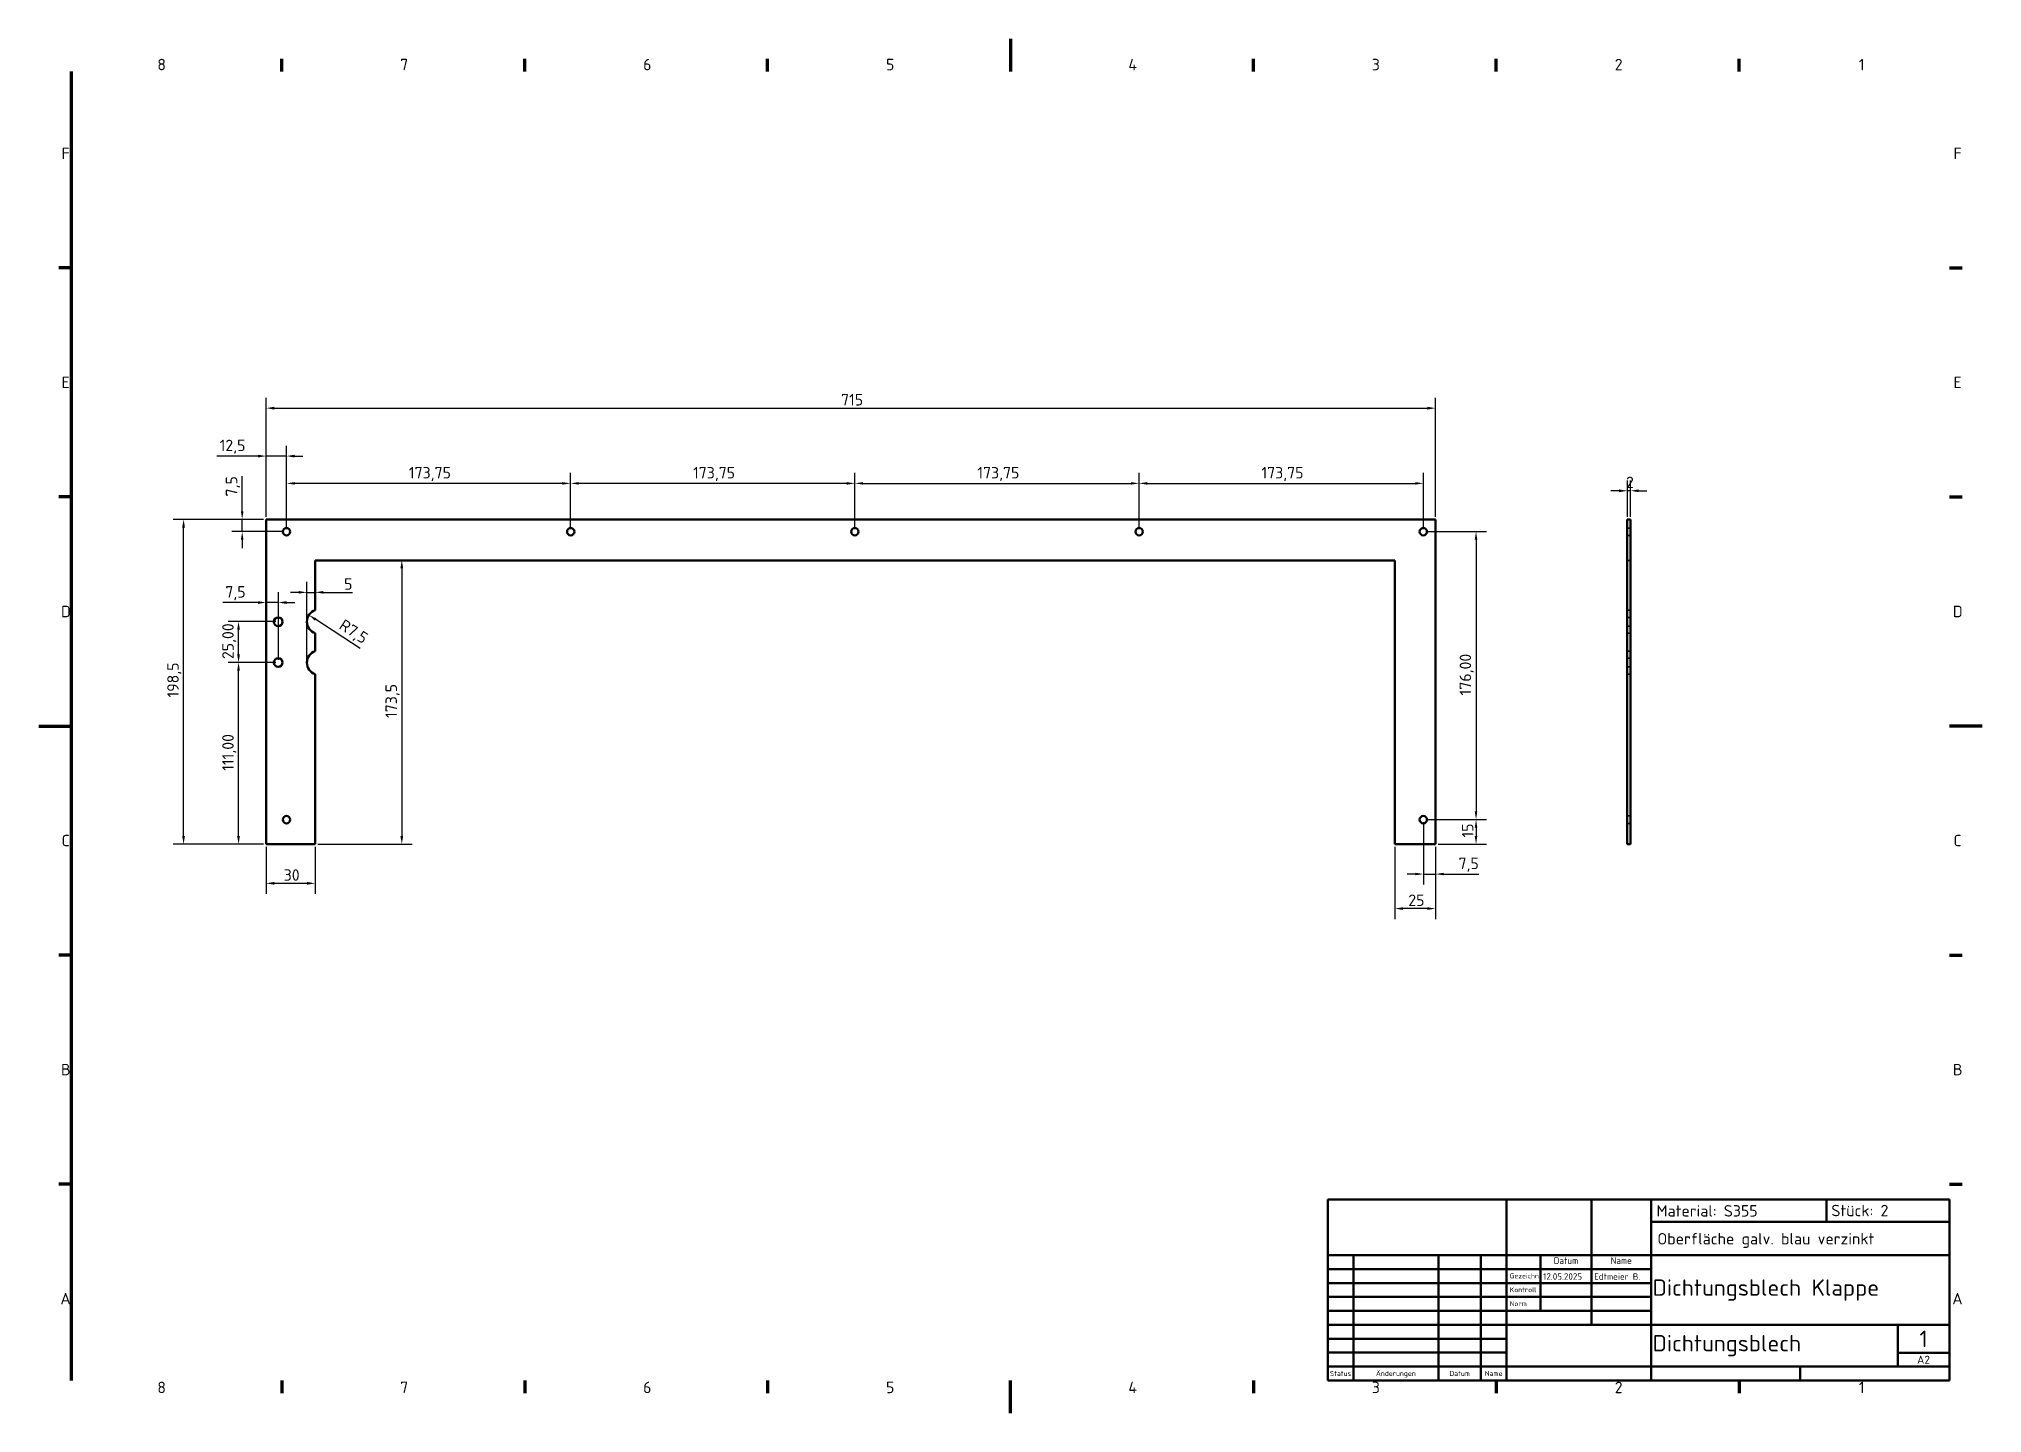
# Model space of a CAD drawing. Header units: millimetres. Extents: x 0 to 1188, y 0 to 840.
import ezdxf
from ezdxf.enums import TextEntityAlignment as Align

# ---------------------------------------------------------------- set-up
doc = ezdxf.new("R2010")
doc.units = ezdxf.units.MM
doc.header["$LTSCALE"] = 2
doc.linetypes.add('DASHED', pattern=[0.2067, 0.1654, -0.0413])
for name, color, linetype, lineweight in [('Bemaßung (ISO)', 7, 'Continuous', 25), ('Rahmen (ISO)', 7, 'Continuous', 70), ('Sichtbar (ISO)', 7, 'Continuous', 50), ('Symbol (ISO)', 7, 'Continuous', 25), ('Titel (ISO)', 7, 'Continuous', 50), ('Verdeckt (ISO)', 7, 'DASHED', 35)]:
    doc.layers.add(name, color=color, linetype=linetype, lineweight=lineweight)
doc.styles.add('Notiztext (DIN)', font='isocpeur.ttf')
doc.styles.add('Textstil11', font='isocpeur.ttf')
doc.styles.add('Textstil13', font='isocpeur.ttf')
doc.styles.add('Textstil14', font='isocpeur.ttf')
doc.styles.add('Textstil19', font='isocpeur.ttf')
doc.dimstyles.new('Standard (DIN)', dxfattribs={"dimscale": 2, "dimtxt": 3.5, "dimasz": 2.5, "dimexe": 3.175, "dimexo": 0.8, "dimgap": 0.8, "dimtad": 1, "dimrnd": 1e-08, "dimzin": 0, "dimtxsty": 'Notiztext (DIN)', "dimcen": 0.09, "dimdle": 10, "dimclrd": 256, "dimclre": 256, "dimclrt": 256, "dimadec": 0, "dimazin": 0, "dimtfac": 1, "dimtmove": 0, "dimatfit": 3, "dimfxl": 0, "dimtolj": 1, "dimtzin": 0, "dimlwd": -1, "dimlwe": -1, "dimarcsym": 0})

# ---------------------------------------------------------------- blocks, each defined once
blk = doc.blocks.new('Ränder Vorgaberahmen')
at = {"layer": 'Rahmen (ISO)'}
for p, q in [((74.25, 410), (74.25, 413.9)), ((148.5, 410), (148.5, 413.9)), ((222.75, 410), (222.75, 413.9)), ((371.25, 410), (371.25, 413.9)), ((445.5, 410), (445.5, 413.9)), ((519.75, 410), (519.75, 413.9)), ((10, 350), (6.1, 350)), ((584, 350), (587.9, 350)), ((10, 280), (6.1, 280)), ((584, 280), (587.9, 280)), ((10, 140), (6.1, 140)), ((584, 140), (587.9, 140)), ((10, 70), (6.1, 70)), ((584, 70), (587.9, 70)), ((74.25, 10), (74.25, 6.1)), ((148.5, 10), (148.5, 6.1)), ((222.75, 10), (222.75, 6.1)), ((371.25, 10), (371.25, 6.1)), ((445.5, 10), (445.5, 6.1)), ((519.75, 10), (519.75, 6.1))]:
    blk.add_line(p, q, dxfattribs=at)
at = {"layer": 'Rahmen (ISO)', "flags": 128}
for points in [[(297, 420), (297, 410)], [(10, 10), (10, 410)], [(0, 210), (10, 210)], [(594, 210), (584, 210)], [(297, 0), (297, 10)]]:
    blk.add_lwpolyline(points, dxfattribs=at)
at = {"layer": 'Rahmen (ISO)', "char_height": 3.5, "attachment_point": 7, "style": 'Notiztext (DIN)'}
for s, insert in [('8', (36.2, 410.4)), ('7', (110.45, 410.4)), ('6', (184.7, 410.4)), ('5', (258.95, 410.4)), ('4', (333.03, 410.4)), ('3', (407.45, 410.4)), ('2', (481.7, 410.4)), ('1', (556.3, 410.4)), ('F', (6.93, 383.25)), ('F', (585.23, 383.25)), ('E', (6.93, 313.25)), ('E', (585.23, 313.25)), ('D', (6.75, 243.25)), ('D', (585.05, 243.25)), ('C', (6.93, 173.25)), ('C', (585.23, 173.25)), ('B', (6.75, 103.25)), ('B', (585.05, 103.25)), ('A', (6.58, 33.25)), ('A', (584.88, 33.25)), ('8', (36.2, 6.1)), ('7', (110.45, 6.1)), ('6', (184.7, 6.1)), ('5', (258.95, 6.1)), ('4', (333.03, 6.1)), ('3', (407.45, 6.1)), ('2', (481.7, 6.1)), ('1', (556.3, 6.1))]:
    blk.add_mtext(s, dxfattribs=dict(at, insert=insert))
blk = doc.blocks.new('Schriftfelder DIN')
at = {"layer": 'Titel (ISO)'}
for p, q in [((288.4, 155.08), (98.4, 155.08)), ((98.4, 155.08), (98.4, 99.83)), ((153, 99.83), (153, 155.08)), ((179, 138.08), (179, 155.08)), ((197.2, 99.83), (197.2, 155.08)), ((250.8, 148.33), (250.8, 155.08)), ((288.4, 99.83), (288.4, 155.08)), ((197.2, 148.33), (288.4, 148.33)), ((98.4, 138.08), (288.4, 138.08)), ((106.2, 99.83), (106.2, 138.08)), ((132.2, 99.83), (132.2, 138.08)), ((145.2, 99.83), (145.2, 138.08)), ((163.4, 121.08), (163.4, 138.08)), ((179, 116.83), (179, 138.08)), ((98.4, 133.83), (153, 133.83)), ((153, 133.83), (197.2, 133.83)), ((98.4, 129.58), (153, 129.58)), ((98.4, 125.33), (153, 125.33)), ((153, 129.58), (197.2, 129.58)), ((153, 125.33), (197.2, 125.33)), ((98.4, 121.08), (153, 121.08)), ((153, 121.08), (197.2, 121.08)), ((98.4, 116.83), (153, 116.83)), ((153, 116.83), (288.4, 116.83)), ((272.6, 104.08), (272.6, 116.83)), ((98.4, 112.58), (153, 112.58)), ((153, 108.33), (98.4, 108.33)), ((272.6, 108.22), (288.4, 108.22)), ((98.4, 104.08), (153, 104.08)), ((153, 104.08), (197.2, 104.08)), ((197.2, 104.08), (288.4, 104.08)), ((242.8, 99.83), (242.8, 104.08)), ((98.4, 99.83), (288.4, 99.83))]:
    blk.add_line(p, q, dxfattribs=at)
at = {"layer": 'Titel (ISO)', "style": 'Textstil14'}
for s, p in [('Datum', (171.2, 134.83)), ('Name', (188.1, 134.83))]:
    blk.add_text(s, height=2, dxfattribs=at).set_placement(p, align=Align.BOTTOM_CENTER)
at = {"layer": 'Titel (ISO)', "style": 'Textstil13'}
for s, p in [('Gezeichn', (154, 130.58)), ('Kontroll', (154, 126.33)), ('Norm', (154, 122.08))]:
    blk.add_text(s, height=1.5, dxfattribs=at).set_placement(p, align=Align.BOTTOM_LEFT)
for s, p in [('Status', (102.3, 101.95)), ('Änderungen', (119.2, 101.95)), ('Datum', (138.7, 101.95)), ('Name', (149.1, 101.95))]:
    blk.add_text(s, height=1.5, dxfattribs=at).set_placement(p, align=Align.MIDDLE_CENTER)
at = {"layer": 'Titel (ISO)'}
for tag, p, height, style in [('ERSTELLUNGSDATUM_001', (164.2, 130.58), 2, 'Textstil14'), ('AUTOR_001', (179.8, 130.58), 2, 'Textstil14'), ('TITEL_001', (197.7, 125.7), 5, 'Textstil11'), ('BAUTEILNUMMER_001', (197.7, 108.7), 5, 'Textstil11'), ('Blattnummer_001', (279.25, 110.02), 5, 'Textstil11'), ('Blattgröße_001', (278.51, 104.9), 2.49, 'Textstil19')]:
    blk.add_attdef(tag, p, '', height=height, dxfattribs=dict(at, style=style))
at = {"layer": 'Titel (ISO)', "style": 'Textstil14'}
for tag, p in [('KONTROLLDATUM', (164.4, 126.33)), ('KONTROLLIERT_VON', (180, 126.33)), ('GENEHM.DAT._KONSTR.', (164.4, 122.08)), ('KONSTR._GEN._VON', (180, 122.08))]:
    blk.add_attdef(tag, text='', height=2, dxfattribs=at).set_placement(p, align=Align.BOTTOM_LEFT)
blk = doc.blocks.new('*D5')
at = {"layer": 'Bemaßung (ISO)'}
for p, q in [((138.9, 547.9), (138.9, 620.6)), ((853.9, 547.9), (853.9, 620.6)), ((143.9, 614.3), (848.9, 614.3))]:
    blk.add_line(p, q, dxfattribs=at)
for points in [[(143.9, 615.1), (143.9, 613.4), (138.9, 614.3)], [(848.9, 615.1), (848.9, 613.4), (853.9, 614.3)]]:
    blk.add_solid(points, dxfattribs=at)
at = {"layer": 'Defpoints', "color": 0}
for p in [(853.9, 614.3), (138.9, 546.3), (853.9, 546.3)]:
    blk.add_point(p, dxfattribs=at)
at = {"layer": 'Bemaßung (ISO)', "insert": (490.4, 622.9), "char_height": 7, "attachment_point": 1, "style": 'Notiztext (DIN)'}
blk.add_mtext('\\A1;715', dxfattribs=at)
blk = doc.blocks.new('*D6')
at = {"layer": 'Bemaßung (ISO)'}
for p, q in [((137.3, 546.3), (82.1, 546.3)), ((88.5, 352.8), (88.5, 541.3)), ((137.3, 347.8), (82.1, 347.8))]:
    blk.add_line(p, q, dxfattribs=at)
for points in [[(87.6, 541.3), (89.3, 541.3), (88.5, 546.3)], [(87.6, 352.8), (89.3, 352.8), (88.5, 347.8)]]:
    blk.add_solid(points, dxfattribs=at)
at = {"layer": 'Defpoints', "color": 0}
for p in [(88.5, 546.3), (138.9, 546.3), (138.9, 347.8)]:
    blk.add_point(p, dxfattribs=at)
at = {"layer": 'Bemaßung (ISO)', "insert": (78.5, 437.4), "char_height": 7, "attachment_point": 1, "rotation": 90, "style": 'Notiztext (DIN)'}
blk.add_mtext('\\A1;198,5', dxfattribs=at)
blk = doc.blocks.new('*D7')
at = {"layer": 'Bemaßung (ISO)'}
for p, q in [((138.9, 346.2), (138.9, 317.5)), ((168.9, 346.2), (168.9, 317.5)), ((163.9, 323.8), (143.9, 323.8))]:
    blk.add_line(p, q, dxfattribs=at)
for points in [[(143.9, 324.7), (143.9, 323), (138.9, 323.8)], [(163.9, 324.7), (163.9, 323), (168.9, 323.8)]]:
    blk.add_solid(points, dxfattribs=at)
at = {"layer": 'Defpoints', "color": 0}
for p in [(138.9, 347.8), (168.9, 347.8), (138.9, 323.8)]:
    blk.add_point(p, dxfattribs=at)
at = {"layer": 'Bemaßung (ISO)', "insert": (149.7, 332.4), "char_height": 7, "attachment_point": 1, "style": 'Notiztext (DIN)'}
blk.add_mtext('\\A1;30', dxfattribs=at)
blk = doc.blocks.new('*D8')
at = {"layer": 'Bemaßung (ISO)'}
for p, q in [((828.9, 346.2), (828.9, 302)), ((853.9, 346.2), (853.9, 302)), ((848.9, 308.4), (833.9, 308.4))]:
    blk.add_line(p, q, dxfattribs=at)
for points in [[(833.9, 309.2), (833.9, 307.6), (828.9, 308.4)], [(848.9, 309.2), (848.9, 307.6), (853.9, 308.4)]]:
    blk.add_solid(points, dxfattribs=at)
at = {"layer": 'Defpoints', "color": 0}
for p in [(828.9, 347.8), (853.9, 347.8), (828.9, 308.4)]:
    blk.add_point(p, dxfattribs=at)
at = {"layer": 'Bemaßung (ISO)', "insert": (837.2, 317), "char_height": 7, "attachment_point": 1, "style": 'Notiztext (DIN)'}
blk.add_mtext('\\A1;25', dxfattribs=at)
blk = doc.blocks.new('*D9')
at = {"layer": 'Bemaßung (ISO)'}
for p, q in [((124.3, 551.3), (124.3, 572.8)), ((137.3, 546.3), (117.9, 546.3)), ((149.8, 538.8), (117.9, 538.8)), ((124.3, 538.8), (124.3, 546.3)), ((124.3, 533.8), (124.3, 528.8))]:
    blk.add_line(p, q, dxfattribs=at)
for points in [[(123.5, 551.3), (125.1, 551.3), (124.3, 546.3)], [(123.5, 533.8), (125.1, 533.8), (124.3, 538.8)]]:
    blk.add_solid(points, dxfattribs=at)
at = {"layer": 'Defpoints', "color": 0}
for p in [(124.3, 546.3), (138.9, 546.3), (151.4, 538.8)]:
    blk.add_point(p, dxfattribs=at)
at = {"layer": 'Bemaßung (ISO)', "insert": (114.3, 560.3), "char_height": 7, "attachment_point": 1, "rotation": 90, "style": 'Notiztext (DIN)'}
blk.add_mtext('\\A1;7,5', dxfattribs=at)
blk = doc.blocks.new('*D10')
at = {"layer": 'Bemaßung (ISO)'}
for p, q in [((133.9, 585), (108.9, 585)), ((138.9, 547.9), (138.9, 591.3)), ((151.4, 585), (138.9, 585)), ((151.4, 540.4), (151.4, 591.3)), ((156.4, 585), (161.4, 585))]:
    blk.add_line(p, q, dxfattribs=at)
for points in [[(133.9, 585.8), (133.9, 584.1), (138.9, 585)], [(156.4, 585.8), (156.4, 584.1), (151.4, 585)]]:
    blk.add_solid(points, dxfattribs=at)
at = {"layer": 'Defpoints', "color": 0}
for p in [(151.4, 585), (138.9, 546.3), (151.4, 538.8)]:
    blk.add_point(p, dxfattribs=at)
at = {"layer": 'Bemaßung (ISO)', "insert": (110.5, 595), "char_height": 7, "attachment_point": 1, "style": 'Notiztext (DIN)'}
blk.add_mtext('\\A1;12,5', dxfattribs=at)
blk = doc.blocks.new('*D11')
at = {"layer": 'Bemaßung (ISO)'}
for p, q in [((325.1, 540.4), (325.1, 574.7)), ((498.9, 540.4), (498.9, 574.7)), ((493.9, 568.3), (330.1, 568.3))]:
    blk.add_line(p, q, dxfattribs=at)
for points in [[(330.1, 569.1), (330.1, 567.5), (325.1, 568.3)], [(493.9, 569.1), (493.9, 567.5), (498.9, 568.3)]]:
    blk.add_solid(points, dxfattribs=at)
at = {"layer": 'Defpoints', "color": 0}
for p in [(325.1, 568.3), (325.1, 538.8), (498.9, 538.8)]:
    blk.add_point(p, dxfattribs=at)
at = {"layer": 'Bemaßung (ISO)', "insert": (399.9, 578.3), "char_height": 7, "attachment_point": 1, "style": 'Notiztext (DIN)'}
blk.add_mtext('\\A1;173,75', dxfattribs=at)
blk = doc.blocks.new('*D12')
at = {"layer": 'Bemaßung (ISO)'}
for p, q in [((151.4, 540.4), (151.4, 574.7)), ((325.1, 540.4), (325.1, 574.7)), ((320.1, 568.3), (156.4, 568.3))]:
    blk.add_line(p, q, dxfattribs=at)
for points in [[(156.4, 569.1), (156.4, 567.5), (151.4, 568.3)], [(320.1, 569.1), (320.1, 567.5), (325.1, 568.3)]]:
    blk.add_solid(points, dxfattribs=at)
at = {"layer": 'Defpoints', "color": 0}
for p in [(151.4, 568.3), (151.4, 538.8), (325.1, 538.8)]:
    blk.add_point(p, dxfattribs=at)
at = {"layer": 'Bemaßung (ISO)', "insert": (226.2, 578.3), "char_height": 7, "attachment_point": 1, "style": 'Notiztext (DIN)'}
blk.add_mtext('\\A1;173,75', dxfattribs=at)
blk = doc.blocks.new('*D13')
at = {"layer": 'Bemaßung (ISO)'}
for p, q in [((498.9, 540.4), (498.9, 574.7)), ((672.6, 540.4), (672.6, 574.7)), ((503.9, 568.3), (667.6, 568.3))]:
    blk.add_line(p, q, dxfattribs=at)
for points in [[(503.9, 569.1), (503.9, 567.5), (498.9, 568.3)], [(667.6, 569.1), (667.6, 567.5), (672.6, 568.3)]]:
    blk.add_solid(points, dxfattribs=at)
at = {"layer": 'Defpoints', "color": 0}
for p in [(672.6, 568.3), (498.9, 538.8), (672.6, 538.8)]:
    blk.add_point(p, dxfattribs=at)
at = {"layer": 'Bemaßung (ISO)', "insert": (573.7, 578.3), "char_height": 7, "attachment_point": 1, "style": 'Notiztext (DIN)'}
blk.add_mtext('\\A1;173,75', dxfattribs=at)
blk = doc.blocks.new('*D14')
at = {"layer": 'Bemaßung (ISO)'}
for p, q in [((672.6, 540.4), (672.6, 574.7)), ((846.4, 540.4), (846.4, 574.7)), ((677.6, 568.3), (841.4, 568.3))]:
    blk.add_line(p, q, dxfattribs=at)
for points in [[(677.6, 569.1), (677.6, 567.5), (672.6, 568.3)], [(841.4, 569.1), (841.4, 567.5), (846.4, 568.3)]]:
    blk.add_solid(points, dxfattribs=at)
at = {"layer": 'Defpoints', "color": 0}
for p in [(846.4, 568.3), (672.6, 538.8), (846.4, 538.8)]:
    blk.add_point(p, dxfattribs=at)
at = {"layer": 'Bemaßung (ISO)', "insert": (747.4, 578.3), "char_height": 7, "attachment_point": 1, "style": 'Notiztext (DIN)'}
blk.add_mtext('\\A1;173,75', dxfattribs=at)
blk = doc.blocks.new('*D15')
at = {"layer": 'Bemaßung (ISO)'}
for p, q in [((848, 362.8), (884.9, 362.8)), ((878.6, 357.8), (878.6, 352.8)), ((855.5, 347.8), (884.9, 347.8))]:
    blk.add_line(p, q, dxfattribs=at)
for points in [[(877.8, 357.8), (879.4, 357.8), (878.6, 362.8)], [(877.8, 352.8), (879.4, 352.8), (878.6, 347.8)]]:
    blk.add_solid(points, dxfattribs=at)
at = {"layer": 'Defpoints', "color": 0}
for p in [(846.4, 362.8), (853.9, 347.8), (878.6, 347.8)]:
    blk.add_point(p, dxfattribs=at)
at = {"layer": 'Bemaßung (ISO)', "insert": (870, 351.8), "char_height": 7, "attachment_point": 1, "rotation": 90, "style": 'Notiztext (DIN)'}
blk.add_mtext('\\A1;15', dxfattribs=at)
blk = doc.blocks.new('*D16')
at = {"layer": 'Bemaßung (ISO)'}
for p, q in [((846.4, 361.2), (846.4, 323.1)), ((853.9, 346.2), (853.9, 323.1)), ((841.4, 329.5), (836.4, 329.5)), ((846.4, 329.5), (853.9, 329.5)), ((858.9, 329.5), (880.4, 329.5))]:
    blk.add_line(p, q, dxfattribs=at)
for points in [[(841.4, 330.3), (841.4, 328.7), (846.4, 329.5)], [(858.9, 330.3), (858.9, 328.7), (853.9, 329.5)]]:
    blk.add_solid(points, dxfattribs=at)
at = {"layer": 'Defpoints', "color": 0}
for p in [(846.4, 362.8), (853.9, 347.8), (853.9, 329.5)]:
    blk.add_point(p, dxfattribs=at)
at = {"layer": 'Bemaßung (ISO)', "insert": (867.9, 339.5), "char_height": 7, "attachment_point": 1, "style": 'Notiztext (DIN)'}
blk.add_mtext('\\A1;7,5', dxfattribs=at)
blk = doc.blocks.new('*D17')
at = {"layer": 'Bemaßung (ISO)'}
for p, q in [((848, 538.8), (884.9, 538.8)), ((878.6, 533.8), (878.6, 367.8)), ((848, 362.8), (884.9, 362.8))]:
    blk.add_line(p, q, dxfattribs=at)
for points in [[(877.8, 533.8), (879.4, 533.8), (878.6, 538.8)], [(877.8, 367.8), (879.4, 367.8), (878.6, 362.8)]]:
    blk.add_solid(points, dxfattribs=at)
at = {"layer": 'Defpoints', "color": 0}
for p in [(846.4, 538.8), (846.4, 362.8), (878.6, 362.8)]:
    blk.add_point(p, dxfattribs=at)
at = {"layer": 'Bemaßung (ISO)', "insert": (868.6, 438.7), "char_height": 7, "attachment_point": 1, "rotation": 90, "style": 'Notiztext (DIN)'}
blk.add_mtext('\\A1;176,00', dxfattribs=at)
blk = doc.blocks.new('*D18')
at = {"layer": 'Bemaßung (ISO)'}
blk.add_line((196.4, 467.4), (169.3, 485.1), dxfattribs=at)
blk.add_solid([(169.7, 485.8), (168.8, 484.4), (165.1, 487.8)], dxfattribs=at)
at = {"layer": 'Defpoints', "color": 0}
for p in [(165.1, 487.8), (171.4, 483.8)]:
    blk.add_point(p, dxfattribs=at)
at = {"layer": 'Bemaßung (ISO)', "insert": (186.8, 485.7), "char_height": 7, "attachment_point": 1, "rotation": 326.9462, "style": 'Notiztext (DIN)'}
blk.add_mtext('\\A1;R7,5', dxfattribs=at)
blk = doc.blocks.new('*D19')
at = {"layer": 'Bemaßung (ISO)'}
for p, q in [((158.9, 501.7), (153.9, 501.7)), ((163.9, 460.4), (163.9, 508.1)), ((163.9, 501.7), (168.9, 501.7)), ((173.9, 501.7), (191.7, 501.7))]:
    blk.add_line(p, q, dxfattribs=at)
for points in [[(158.9, 502.5), (158.9, 500.9), (163.9, 501.7)], [(173.9, 502.5), (173.9, 500.9), (168.9, 501.7)]]:
    blk.add_solid(points, dxfattribs=at)
at = {"layer": 'Defpoints', "color": 0}
for p in [(168.9, 501.7), (168.9, 500.2), (163.9, 458.8)]:
    blk.add_point(p, dxfattribs=at)
at = {"layer": 'Bemaßung (ISO)', "insert": (186.6, 510.3), "char_height": 7, "attachment_point": 1, "style": 'Notiztext (DIN)'}
blk.add_mtext('\\A1;5', dxfattribs=at)
blk = doc.blocks.new('*D20')
at = {"layer": 'Bemaßung (ISO)'}
for p, q in [((146.4, 460.4), (146.4, 501.8)), ((133.9, 495.5), (112.4, 495.5)), ((146.4, 495.5), (138.9, 495.5)), ((151.4, 495.5), (156.4, 495.5))]:
    blk.add_line(p, q, dxfattribs=at)
for points in [[(133.9, 496.3), (133.9, 494.6), (138.9, 495.5)], [(151.4, 496.3), (151.4, 494.6), (146.4, 495.5)]]:
    blk.add_solid(points, dxfattribs=at)
at = {"layer": 'Defpoints', "color": 0}
for p in [(138.9, 508.6), (138.9, 495.5), (146.4, 458.8)]:
    blk.add_point(p, dxfattribs=at)
at = {"layer": 'Bemaßung (ISO)', "insert": (114, 505.5), "char_height": 7, "attachment_point": 1, "style": 'Notiztext (DIN)'}
blk.add_mtext('\\A1;7,5', dxfattribs=at)
blk = doc.blocks.new('*D21')
at = {"layer": 'Bemaßung (ISO)'}
for p, q in [((144.8, 458.8), (115.7, 458.8)), ((122.1, 352.8), (122.1, 453.8)), ((137.3, 347.8), (115.7, 347.8))]:
    blk.add_line(p, q, dxfattribs=at)
for points in [[(121.2, 453.8), (122.9, 453.8), (122.1, 458.8)], [(121.2, 352.8), (122.9, 352.8), (122.1, 347.8)]]:
    blk.add_solid(points, dxfattribs=at)
at = {"layer": 'Defpoints', "color": 0}
for p in [(122.1, 458.8), (146.4, 458.8), (138.9, 347.8)]:
    blk.add_point(p, dxfattribs=at)
at = {"layer": 'Bemaßung (ISO)', "insert": (112.1, 392.6), "char_height": 7, "attachment_point": 1, "rotation": 90, "style": 'Notiztext (DIN)'}
blk.add_mtext('\\A1;111,00', dxfattribs=at)
blk = doc.blocks.new('*D22')
at = {"layer": 'Bemaßung (ISO)'}
for p, q in [((144.8, 483.8), (115.7, 483.8)), ((122.1, 463.8), (122.1, 478.8)), ((144.8, 458.8), (115.7, 458.8))]:
    blk.add_line(p, q, dxfattribs=at)
for points in [[(121.2, 478.8), (122.9, 478.8), (122.1, 483.8)], [(121.2, 463.8), (122.9, 463.8), (122.1, 458.8)]]:
    blk.add_solid(points, dxfattribs=at)
at = {"layer": 'Defpoints', "color": 0}
for p in [(122.1, 483.8), (146.4, 483.8), (146.4, 458.8)]:
    blk.add_point(p, dxfattribs=at)
at = {"layer": 'Bemaßung (ISO)', "insert": (112.1, 460.9), "char_height": 7, "attachment_point": 1, "rotation": 90, "style": 'Notiztext (DIN)'}
blk.add_mtext('\\A1;25,00', dxfattribs=at)
blk = doc.blocks.new('*D23')
at = {"layer": 'Bemaßung (ISO)'}
for p, q in [((966.1, 563.8), (961.1, 563.8)), ((971.1, 547.9), (971.1, 570.1)), ((973.1, 563.8), (971.1, 563.8)), ((973.1, 547.9), (973.1, 570.1)), ((978.1, 563.8), (983.1, 563.8))]:
    blk.add_line(p, q, dxfattribs=at)
for points in [[(966.1, 564.6), (966.1, 562.9), (971.1, 563.8)], [(978.1, 564.6), (978.1, 562.9), (973.1, 563.8)]]:
    blk.add_solid(points, dxfattribs=at)
at = {"layer": 'Defpoints', "color": 0}
for p in [(971.1, 563.8), (971.1, 546.3), (973.1, 546.3)]:
    blk.add_point(p, dxfattribs=at)
at = {"layer": 'Bemaßung (ISO)', "insert": (970.3, 572.4), "char_height": 7, "attachment_point": 1, "style": 'Notiztext (DIN)'}
blk.add_mtext('\\A1;2', dxfattribs=at)
blk = doc.blocks.new('*D24')
at = {"layer": 'Bemaßung (ISO)'}
for p, q in [((221.9, 516.3), (221.9, 352.8)), ((170.5, 347.8), (228.2, 347.8))]:
    blk.add_line(p, q, dxfattribs=at)
for points in [[(221, 516.3), (222.7, 516.3), (221.9, 521.3)], [(221, 352.8), (222.7, 352.8), (221.9, 347.8)]]:
    blk.add_solid(points, dxfattribs=at)
at = {"layer": 'Defpoints', "color": 0}
for p in [(221.9, 521.3), (168.9, 347.8), (221.9, 347.8)]:
    blk.add_point(p, dxfattribs=at)
at = {"layer": 'Bemaßung (ISO)', "insert": (211.9, 424.9), "char_height": 7, "attachment_point": 1, "rotation": 90, "style": 'Notiztext (DIN)'}
blk.add_mtext('\\A1;173,5', dxfattribs=at)

msp = doc.modelspace()

# ---------------------------------------------------------------- linework, layer by layer
at = {"layer": 'Sichtbar (ISO)'}
for p, q in [((138.871, 546.254), (853.871, 546.254)), ((138.871, 347.754), (138.871, 546.254)), ((853.871, 546.254), (853.871, 347.754)), ((971.055, 546.254), (973.055, 546.254)), ((971.055, 546.254), (971.055, 347.754)), ((973.055, 347.754), (973.055, 546.254)), ((168.871, 521.254), (168.871, 490.825)), ((828.871, 521.254), (168.871, 521.254)), ((828.871, 347.754), (828.871, 521.254)), ((168.871, 476.683), (168.871, 465.825)), ((168.871, 451.683), (168.871, 347.754)), ((168.871, 347.754), (138.871, 347.754)), ((853.871, 347.754), (828.871, 347.754)), ((971.055, 347.754), (973.055, 347.754))]:
    msp.add_line(p, q, dxfattribs=at)
for centre, radius in [((151.371, 538.754), 2.25), ((325.121, 538.754), 2.25), ((498.871, 538.754), 2.25), ((672.621, 538.754), 2.25), ((846.371, 538.754), 2.25), ((146.371, 483.754), 2.65), ((146.371, 458.754), 2.65), ((151.371, 362.754), 2.25), ((846.371, 362.754), 2.25)]:
    msp.add_circle(centre, radius, dxfattribs=at)
for centre in [(171.371, 483.754), (171.371, 458.754)]:
    msp.add_arc(centre, 7.5, 109.471221, 250.528779, dxfattribs=at)
at = {"layer": 'Verdeckt (ISO)', "ltscale": 1.904597}
for p, q in [((971.055, 541.004), (973.055, 541.004)), ((971.055, 536.504), (973.055, 536.504)), ((971.055, 521.254), (973.055, 521.254)), ((973.055, 490.825), (971.055, 490.825)), ((971.055, 486.404), (973.055, 486.404)), ((971.055, 481.104), (973.055, 481.104)), ((971.055, 476.683), (973.055, 476.683)), ((973.055, 465.825), (971.055, 465.825)), ((971.055, 461.404), (973.055, 461.404)), ((971.055, 456.104), (973.055, 456.104)), ((971.055, 451.683), (973.055, 451.683)), ((971.055, 365.004), (973.055, 365.004)), ((971.055, 360.504), (973.055, 360.504))]:
    msp.add_line(p, q, dxfattribs=at)

# ---------------------------------------------------------------- block references
at = {"xscale": 2, "yscale": 2, "zscale": 2}
msp.add_blockref('Ränder Vorgaberahmen', (0, 0), dxfattribs=at)
msp.add_blockref('Schriftfelder DIN', (591.198, -179.656), dxfattribs=at).add_auto_attribs({'Blattnummer_001': '1', 'Blattgröße_001': 'A2', 'TITEL_001': 'Dichtungsblech Klappe', 'BAUTEILNUMMER_001': 'Dichtungsblech', 'ERSTELLUNGSDATUM_001': '12.05.2025', 'AUTOR_001': 'Edtmeier B.'})

# ---------------------------------------------------------------- texts
at = {"layer": 'Symbol (ISO)', "insert": (988.861, 127.137), "char_height": 7, "width": 60.87013, "attachment_point": 1, "line_spacing_factor": 1.714286, "style": 'Notiztext (DIN)'}
msp.add_mtext('\\fISOCPEUR|b0|i0;Material: S355\\P', dxfattribs=at)
at = {"layer": 'Symbol (ISO)', "char_height": 7, "attachment_point": 1, "style": 'Notiztext (DIN)'}
for s, insert, width in [('\\fISOCPEUR|b0|i0;Stück: 2', (1095.841, 127.343), 34.98701), ('\\fISOCPEUR|b0|i0;Oberfläche galv. blau verzinkt', (989.477, 110.095), 130.13637)]:
    msp.add_mtext(s, dxfattribs=dict(at, insert=insert, width=width))

# ---------------------------------------------------------------- dimensions: what is measured, and where the dimension line sits
at = {"layer": 'Bemaßung (ISO)'}
for base, p1, p2, angle, override, picture, middle in [((853.871, 614.254), (138.871, 546.254), (853.871, 546.254), 180, {"dimgap": 0.8, "dimdec": 0, "dimtol": 0, "dimlim": 0, "dimtp": 0, "dimtm": 0, "dimtdec": 2, "dimtofl": 0, "dimatfit": 1}, '*D5', (496.371, 614.254)), ((124.285, 546.254), (151.371, 538.754), (138.871, 546.254), 270, {"dimgap": 0.8, "dimdec": 1, "dimtol": 0, "dimlim": 0, "dimtp": 0, "dimtm": 0, "dimtdec": 2, "dimtofl": 1, "dimatfit": 1}, '*D9', (124.285, 565.729)), ((151.371, 568.31), (325.121, 538.754), (151.371, 538.754), 180, {"dimgap": 0.8, "dimdec": 2, "dimtol": 0, "dimlim": 0, "dimtp": 0, "dimtm": 0, "dimtdec": 2, "dimtofl": 0, "dimatfit": 1}, '*D12', (238.246, 568.31)), ((325.121, 568.31), (498.871, 538.754), (325.121, 538.754), 180, {"dimgap": 0.8, "dimdec": 2, "dimtol": 0, "dimlim": 0, "dimtp": 0, "dimtm": 0, "dimtdec": 2, "dimtofl": 0, "dimatfit": 1}, '*D11', (411.996, 568.31)), ((672.621, 568.31), (498.871, 538.754), (672.621, 538.754), 180, {"dimgap": 0.8, "dimdec": 2, "dimtol": 0, "dimlim": 0, "dimtp": 0, "dimtm": 0, "dimtdec": 2, "dimtofl": 0, "dimatfit": 1}, '*D13', (585.746, 568.31)), ((846.371, 568.31), (672.621, 538.754), (846.371, 538.754), 180, {"dimgap": 0.8, "dimdec": 2, "dimtol": 0, "dimlim": 0, "dimtp": 0, "dimtm": 0, "dimtdec": 2, "dimtofl": 0, "dimatfit": 1}, '*D14', (759.496, 568.31)), ((88.468, 546.254), (138.871, 347.754), (138.871, 546.254), 90, {"dimgap": 0.8, "dimdec": 1, "dimtol": 0, "dimlim": 0, "dimtp": 0, "dimtm": 0, "dimtdec": 2, "dimtofl": 0, "dimatfit": 1}, '*D6', (88.468, 447.004)), ((878.585, 362.754), (846.371, 538.754), (846.371, 362.754), 90, {"dimgap": 0.8, "dimdec": 2, "dimtol": 0, "dimlim": 0, "dimtp": 0, "dimtm": 0, "dimtdec": 2, "dimtofl": 0, "dimatfit": 1}, '*D17', (878.585, 450.754)), ((221.871, 347.754), (221.871, 521.254), (168.871, 347.754), 90, {"dimgap": 0.8, "dimdec": 1, "dimse1": 1, "dimtol": 0, "dimlim": 0, "dimtp": 0, "dimtm": 0, "dimtdec": 2, "dimtofl": 0, "dimatfit": 1}, '*D24', (221.871, 434.504)), ((168.871, 501.706), (163.871, 458.754), (168.871, 500.191), 180, {"dimgap": 0.8, "dimdec": 0, "dimse2": 1, "dimtol": 0, "dimlim": 0, "dimtp": 0, "dimtm": 0, "dimtdec": 2, "dimtofl": 1, "dimatfit": 1}, '*D19', (188.346, 501.706)), ((122.067, 483.754), (146.371, 458.754), (146.371, 483.754), 90, {"dimgap": 0.8, "dimdec": 2, "dimtol": 0, "dimlim": 0, "dimtp": 0, "dimtm": 0, "dimtdec": 2, "dimtofl": 0, "dimatfit": 1}, '*D22', (122.067, 471.254)), ((122.067, 458.754), (138.871, 347.754), (146.371, 458.754), 90, {"dimgap": 0.8, "dimdec": 2, "dimtol": 0, "dimlim": 0, "dimtp": 0, "dimtm": 0, "dimtdec": 2, "dimtofl": 0, "dimatfit": 1}, '*D21', (122.067, 403.254)), ((853.871, 329.487), (846.371, 362.754), (853.871, 347.754), 180, {"dimgap": 0.8, "dimdec": 1, "dimtol": 0, "dimlim": 0, "dimtp": 0, "dimtm": 0, "dimtdec": 2, "dimtofl": 1, "dimatfit": 1}, '*D16', (873.346, 329.487)), ((878.585, 347.754), (846.371, 362.754), (853.871, 347.754), 90, {"dimgap": 0.8, "dimdec": 0, "dimtol": 0, "dimlim": 0, "dimtp": 0, "dimtm": 0, "dimtdec": 2, "dimtofl": 0, "dimatfit": 1}, '*D15', (878.585, 355.254)), ((138.871, 323.846), (168.871, 347.754), (138.871, 347.754), 180, {"dimgap": 0.8, "dimdec": 0, "dimtol": 0, "dimlim": 0, "dimtp": 0, "dimtm": 0, "dimtdec": 2, "dimtofl": 0, "dimatfit": 1}, '*D7', (153.871, 323.846)), ((828.871, 308.385), (853.871, 347.754), (828.871, 347.754), 180, {"dimgap": 0.8, "dimdec": 0, "dimtol": 0, "dimlim": 0, "dimtp": 0, "dimtm": 0, "dimtdec": 2, "dimtofl": 0, "dimatfit": 1}, '*D8', (841.371, 308.385))]:
    dim = msp.add_linear_dim(base=base, p1=p1, p2=p2, angle=angle, dimstyle='Standard (DIN)', override=override, dxfattribs=at)
    dim.commit()
    dim.dimension.update_dxf_attribs({"geometry": picture, "text_midpoint": middle, "dimtype": 160})
for base, p1, p2, override, picture, middle in [((151.371, 584.983), (138.871, 546.254), (151.371, 538.754), {"dimgap": 0.8, "dimdec": 1, "dimtol": 0, "dimlim": 0, "dimtp": 0, "dimtm": 0, "dimtdec": 2, "dimtofl": 1, "dimatfit": 1}, '*D10', (117.646, 584.983)), ((971.055, 563.766), (973.055, 546.254), (971.055, 546.254), {"dimgap": 0.8, "dimdec": 0, "dimtol": 0, "dimlim": 0, "dimtp": 0, "dimtm": 0, "dimtdec": 2, "dimtofl": 1, "dimatfit": 1}, '*D23', (972.055, 563.766)), ((138.871, 495.474), (146.371, 458.754), (138.871, 508.614), {"dimgap": 0.8, "dimdec": 1, "dimse2": 1, "dimtol": 0, "dimlim": 0, "dimtp": 0, "dimtm": 0, "dimtdec": 2, "dimtofl": 1, "dimatfit": 1}, '*D20', (119.396, 495.474))]:
    dim = msp.add_linear_dim(base=base, p1=p1, p2=p2, dimstyle='Standard (DIN)', override=override, dxfattribs=at)
    dim.commit()
    dim.dimension.update_dxf_attribs({"geometry": picture, "text_midpoint": middle, "dimtype": 160})
dim = msp.add_radius_dim(center=(171.371, 483.754), mpoint=(165.084, 487.845), dimstyle='Standard (DIN)', override={"dimgap": 0.8, "dimdec": 1, "dimlfac": 1, "dimcen": 0, "dimtol": 0, "dimlim": 0, "dimtp": 0, "dimtm": 0, "dimtdec": 2, "dimtofl": 0}, dxfattribs=at)
dim.commit()
dim.dimension.update_dxf_attribs({"geometry": '*D18', "text_midpoint": (188.212, 472.794), "dimtype": 164})

doc.saveas('drawing.dxf')
